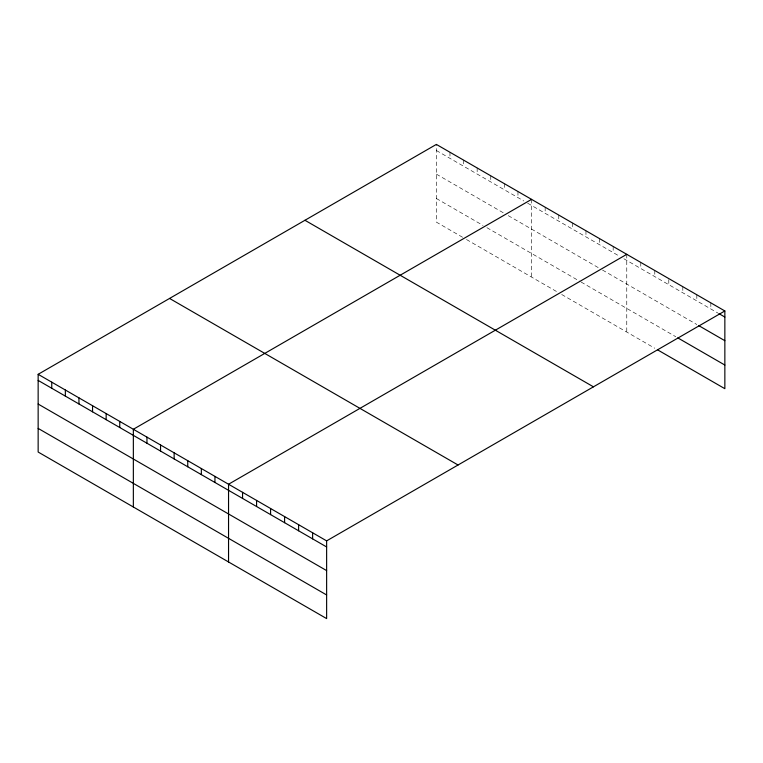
<?xml version="1.0" encoding="UTF-8"?>
<svg xmlns="http://www.w3.org/2000/svg" width="763" height="763" viewBox="0 0 763 763"><rect width="100%" height="100%" fill="white"/><g stroke="black" fill="none" stroke-linecap="round" stroke-linejoin="round"><path stroke-width="0.57" stroke-dasharray="3.81 2.86" d="M436.369 150.502L523.79 200.974M527.681 203.216L619.966 256.502M623.848 258.743L717.84 313.011M436.369 174.136L504.362 213.402M508.253 215.643L598.593 267.803M602.484 270.045L696.829 324.513M436.369 198.494L482.998 225.419M486.88 227.66L580.138 281.499M581.11 282.062L675.808 336.731M462.597 237.274L436.369 222.128L436.369 144.407M466.479 239.515L557.791 292.239M561.682 294.48L654.788 348.243M710.839 302.873L710.839 308.967M696.829 294.776L696.829 300.87M682.818 286.688L682.818 292.782M668.798 279.62L668.798 284.694M654.788 270.512L654.788 276.607M640.777 262.424L640.777 268.519M626.766 254.327L626.766 332.058M613.166 246.478L613.166 252.572M599.565 238.628L599.565 244.723M585.965 230.779L585.965 236.873M572.364 222.92L572.364 229.014M558.764 215.071L558.764 221.165M545.163 207.221L545.163 213.316M531.563 199.372L531.563 277.093M517.963 191.513L517.963 197.607M504.362 183.664L504.362 189.758M490.762 175.814L490.762 181.909M477.161 167.955L477.161 174.05M463.57 160.106L463.57 166.2M449.97 152.257L449.97 158.351"/><path stroke-width="1.14" d="M724.85 310.961L436.369 144.407L38.15 374.309L38.15 452.039L326.631 618.593L326.631 540.872L724.85 310.961L724.85 388.691L657.792 349.969M531.563 199.372L133.353 429.273L133.353 507.004M626.766 254.327L228.547 484.238L228.547 561.969M718.841 313.583L724.85 317.055M698.832 325.667L724.85 340.689M677.811 337.895L724.85 365.048M304.952 220.278L593.442 386.831M169.558 298.438L458.048 465.001M38.15 374.309L326.631 540.872M38.15 380.403L326.631 546.957M38.15 404.047L326.631 570.6M38.15 428.405L326.631 594.959M312.62 532.774L312.62 538.869M298.61 524.686L298.61 530.781M284.599 516.599L284.599 522.693M270.588 508.511L270.588 514.605M256.578 500.414L256.578 506.508M242.558 492.326L242.558 498.42M214.947 476.389L214.947 482.483M201.346 468.539L201.346 474.624M187.746 460.68L187.746 466.775M174.145 452.831L174.145 458.925M160.554 444.982L160.554 451.076M146.954 437.123L146.954 443.217M119.753 421.424L119.753 427.518M106.152 413.575L106.152 419.669M92.552 405.716L92.552 411.81M78.951 397.866L78.951 403.961M65.351 390.017L65.351 396.111M51.75 382.168L51.75 388.262"/></g></svg>
